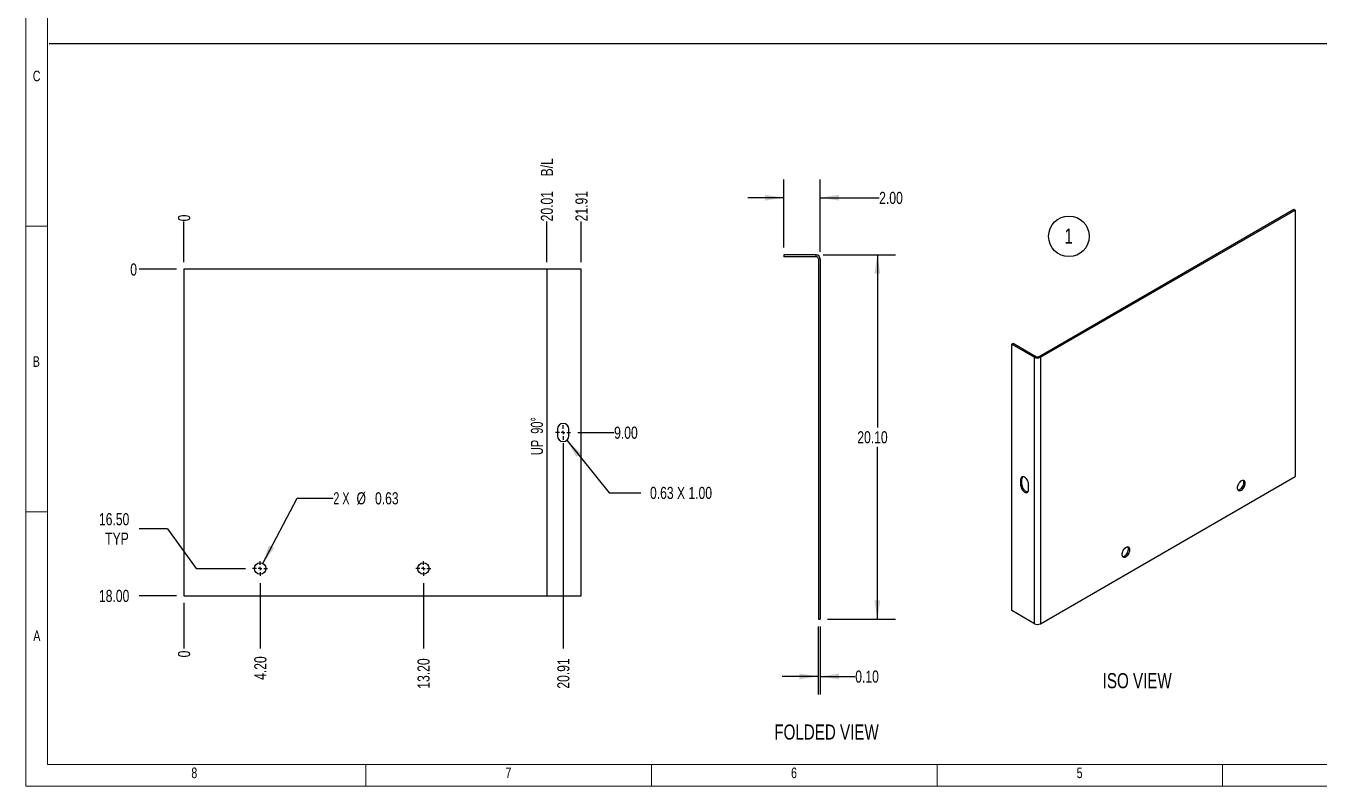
# Model space of a CAD drawing. Header units: inches. Extents: x 0 to 132, y 0 to 93.
# Drawn here: x 0.1 to 71.5, y 0.1 to 42.1 of the extents above; entities that cross this region are included whole.
import ezdxf

# ---------------------------------------------------------------- set-up
doc = ezdxf.new("R2010")
doc.units = ezdxf.units.IN
doc.header["$LTSCALE"] = 8
doc.header["$MEASUREMENT"] = 0
doc.layers.add('FORMAT', color=7, linetype='Continuous')
doc.styles.add('SLDTEXTSTYLE0', font='TXT', dxfattribs={"width": 0.75})
doc.styles.add('SLDTEXTSTYLE4', font='TXT', dxfattribs={"width": 0.666667})
doc.styles.add('SLDTEXTSTYLE5', font='TXT', dxfattribs={"width": 0.678571})
doc.dimstyles.new('SLDDIMSTYLE10', dxfattribs={"dimtxt": 0.679688, "dimasz": 1.04, "dimexe": 0, "dimexo": 0.0625, "dimgap": 0.169922, "dimtad": 0, "dimtih": 1, "dimtoh": 1, "dimrnd": 1e-09, "dimzin": 4, "dimdsep": 46, "dimtxsty": 'SLDTEXTSTYLE0', "dimblk1": 'NONE', "dimblk2": 'NONE', "dimsah": 1, "dimcen": 0.09, "dimadec": 0, "dimazin": 1, "dimtfac": 1, "dimtofl": 0, "dimtmove": 0, "dimatfit": 3, "dimldrblk": 'NONE', "dimfxl": 0, "dimfrac": 2, "dimtolj": 1, "dimtzin": 12, "dimarcsym": 0})
doc.dimstyles.new('SLDDIMSTYLE11', dxfattribs={"dimtxt": 0.679688, "dimasz": 1.04, "dimexe": 0, "dimexo": 0.0625, "dimgap": 0.169922, "dimtad": 0, "dimtih": 1, "dimtoh": 1, "dimrnd": 1e-09, "dimzin": 12, "dimdsep": 46, "dimtxsty": 'SLDTEXTSTYLE0', "dimblk1": 'NONE', "dimblk2": 'NONE', "dimsah": 1, "dimcen": 0.09, "dimadec": 0, "dimazin": 3, "dimtfac": 1, "dimtofl": 0, "dimtmove": 0, "dimatfit": 3, "dimldrblk": 'NONE', "dimfxl": 0, "dimfrac": 2, "dimtolj": 1, "dimtzin": 12, "dimarcsym": 0})
doc.dimstyles.new('SLDDIMSTYLE12', dxfattribs={"dimtxt": 0.679688, "dimasz": 1.04, "dimexe": 0, "dimexo": 0.0625, "dimgap": 0.169922, "dimtad": 0, "dimtih": 1, "dimtoh": 1, "dimrnd": 1e-09, "dimzin": 12, "dimdsep": 46, "dimtxsty": 'SLDTEXTSTYLE0', "dimblk1": 'NONE', "dimblk2": 'NONE', "dimsah": 1, "dimcen": 0.09, "dimadec": 0, "dimazin": 3, "dimtfac": 1, "dimtofl": 0, "dimtmove": 0, "dimatfit": 3, "dimldrblk": 'NONE', "dimfxl": 0, "dimfrac": 2, "dimtolj": 1, "dimtzin": 12, "dimarcsym": 0})
doc.dimstyles.new('SLDDIMSTYLE13', dxfattribs={"dimtxt": 0.679688, "dimasz": 1.04, "dimexe": 0, "dimexo": 0.0625, "dimgap": 0.169922, "dimtad": 0, "dimtih": 1, "dimtoh": 1, "dimrnd": 1e-09, "dimdsep": 46, "dimtxsty": 'SLDTEXTSTYLE0', "dimsah": 1, "dimcen": 0, "dimadec": 0, "dimazin": 2, "dimtfac": 1, "dimtofl": 0, "dimtmove": 0, "dimatfit": 3, "dimfxl": 0, "dimfrac": 2, "dimtolj": 1, "dimtzin": 12, "dimarcsym": 0})
doc.dimstyles.new('SLDDIMSTYLE5', dxfattribs={"dimtxt": 0.679688, "dimasz": 1.04, "dimexe": 0, "dimexo": 0.0625, "dimgap": 0.169922, "dimtad": 0, "dimtih": 1, "dimtoh": 1, "dimrnd": 1e-09, "dimzin": 4, "dimdsep": 46, "dimtxsty": 'SLDTEXTSTYLE0', "dimsah": 1, "dimcen": 0.09, "dimadec": 0, "dimazin": 1, "dimtfac": 1, "dimtmove": 0, "dimatfit": 0, "dimfxl": 0, "dimfrac": 2, "dimtolj": 1, "dimtzin": 12, "dimarcsym": 0})
doc.dimstyles.new('SLDDIMSTYLE6', dxfattribs={"dimtxt": 0.679688, "dimasz": 1.04, "dimexe": 0, "dimexo": 0.0625, "dimgap": 0.169922, "dimtad": 0, "dimtih": 1, "dimtoh": 1, "dimrnd": 1e-09, "dimzin": 4, "dimdsep": 46, "dimtxsty": 'SLDTEXTSTYLE0', "dimsah": 1, "dimcen": 0.09, "dimadec": 0, "dimazin": 1, "dimtfac": 1, "dimtofl": 0, "dimtmove": 0, "dimatfit": 3, "dimfxl": 0, "dimfrac": 2, "dimtolj": 1, "dimtzin": 12, "dimarcsym": 0})
doc.dimstyles.new('SLDDIMSTYLE7', dxfattribs={"dimtxt": 0.679688, "dimasz": 1.04, "dimexe": 0, "dimexo": 0.0625, "dimgap": 0.169922, "dimtad": 0, "dimtih": 1, "dimtoh": 1, "dimrnd": 1e-09, "dimzin": 0, "dimdsep": 46, "dimtxsty": 'SLDTEXTSTYLE0', "dimsah": 1, "dimcen": 0.09, "dimadec": 0, "dimazin": 0, "dimtfac": 1, "dimtmove": 0, "dimatfit": 0, "dimfxl": 0, "dimfrac": 2, "dimtolj": 1, "dimtzin": 12, "dimarcsym": 0})
doc.dimstyles.new('SLDDIMSTYLE8', dxfattribs={"dimtxt": 0.679688, "dimasz": 1.04, "dimexe": 0, "dimexo": 0.0625, "dimgap": 0.169922, "dimtad": 0, "dimtih": 1, "dimtoh": 1, "dimdec": 0, "dimrnd": 1e-09, "dimdsep": 46, "dimtxsty": 'SLDTEXTSTYLE0', "dimblk1": 'NONE', "dimblk2": 'NONE', "dimsah": 1, "dimcen": 0.09, "dimadec": 0, "dimazin": 2, "dimtfac": 1, "dimtdec": 0, "dimtofl": 0, "dimtmove": 0, "dimatfit": 3, "dimldrblk": 'NONE', "dimfxl": 0, "dimfrac": 2, "dimtolj": 1, "dimtzin": 12, "dimarcsym": 0})
doc.dimstyles.new('SLDDIMSTYLE9', dxfattribs={"dimtxt": 0.679688, "dimasz": 1.04, "dimexe": 0, "dimexo": 0.0625, "dimgap": 0.169922, "dimtad": 0, "dimtih": 1, "dimtoh": 1, "dimrnd": 1e-09, "dimzin": 4, "dimdsep": 46, "dimtxsty": 'SLDTEXTSTYLE0', "dimblk1": 'NONE', "dimblk2": 'NONE', "dimsah": 1, "dimcen": 0.09, "dimadec": 0, "dimazin": 1, "dimtfac": 1, "dimtofl": 0, "dimtmove": 0, "dimatfit": 3, "dimldrblk": 'NONE', "dimfxl": 0, "dimfrac": 2, "dimtolj": 1, "dimtzin": 12, "dimarcsym": 0})

# ---------------------------------------------------------------- blocks, each defined once
blk = doc.blocks.new('Drawing View5')
at = {"color": 7, "linetype": 'Continuous', "lineweight": 25}
for p, q in [((-1.8954, 0.2296), (-1.8954, 0.125)), ((-0.125, 0.2296), (-1.8954, 0.2296)), ((-0.125, 0.125), (-1.8954, 0.125)), ((-0.125, 0.125), (-0.125, 0.2296)), ((0, 0), (0.1046, 0)), ((0, 0), (0, -19.8704)), ((0.1046, 0), (0.1046, -19.8704)), ((0, -19.8704), (0.1046, -19.8704))]:
    blk.add_line(p, q, dxfattribs=at)
for radius in [0.2296, 0.125]:
    blk.add_arc((-0.125, 0), radius, 0, 90, dxfattribs=at)
blk = doc.blocks.new('_D_8')
at = {"layer": 'FORMAT'}
for p, q in [((41.953, 29.85), (41.953, 33.599)), ((43.953, 29.62), (43.953, 33.599)), ((41.953, 32.599), (39.953, 32.599)), ((43.953, 32.599), (47.204, 32.599))]:
    blk.add_line(p, q, dxfattribs=at)
for points in [[(41.953, 32.599), (40.913, 32.759), (40.913, 32.439)], [(43.953, 32.599), (44.993, 32.439), (44.993, 32.759)]]:
    blk.add_solid(points, dxfattribs=at)
at = {"layer": 'FORMAT', "insert": (47.204, 32.922), "char_height": 0.6667, "attachment_point": 1, "style": 'SLDTEXTSTYLE0'}
blk.add_mtext('2.00', dxfattribs=at)
blk = doc.blocks.new('_D_9')
at = {"layer": 'FORMAT'}
for p, q in [((44.123, 29.45), (48.102, 29.45)), ((47.102, 29.45), (47.102, 19.936)), ((47.102, 9.35), (47.102, 18.863)), ((44.353, 9.35), (48.102, 9.35))]:
    blk.add_line(p, q, dxfattribs=at)
for points in [[(47.102, 29.45), (46.942, 28.41), (47.262, 28.41)], [(47.102, 9.35), (47.262, 10.39), (46.942, 10.39)]]:
    blk.add_solid(points, dxfattribs=at)
at = {"layer": 'FORMAT', "insert": (45.998, 19.723), "char_height": 0.6667, "attachment_point": 1, "style": 'SLDTEXTSTYLE0'}
blk.add_mtext('20.10', dxfattribs=at)
blk = doc.blocks.new('_D_10')
at = {"layer": 'FORMAT'}
for p, q in [((43.848, 8.95), (43.848, 5.2)), ((43.953, 8.95), (43.953, 5.2)), ((43.848, 6.2), (41.848, 6.2)), ((43.953, 6.2), (45.884, 6.2))]:
    blk.add_line(p, q, dxfattribs=at)
for points in [[(43.848, 6.2), (42.808, 6.36), (42.808, 6.04)], [(43.953, 6.2), (44.993, 6.04), (44.993, 6.36)]]:
    blk.add_solid(points, dxfattribs=at)
at = {"layer": 'FORMAT', "insert": (45.884, 6.523), "char_height": 0.6667, "attachment_point": 1, "style": 'SLDTEXTSTYLE0'}
blk.add_mtext('0.10', dxfattribs=at)
blk = doc.blocks.new('Drawing View6')
at = {"color": 7, "linetype": 'Continuous', "lineweight": 25}
for p, q in [((-4.5171, 16.5), (-4.5171, -1.5)), ((17.3954, 16.5), (-4.5171, 16.5)), ((17.3954, -1.5), (17.3954, 16.5)), ((16.0829, 7.6875), (16.0829, 7.3125)), ((16.7079, 7.3125), (16.7079, 7.6875)), ((-4.5171, -1.5), (17.3954, -1.5))]:
    blk.add_line(p, q, dxfattribs=at)
for centre in [(-0.3125, 0), (8.6875, 0)]:
    blk.add_circle(centre, 0.3125, dxfattribs=at)
for centre, start, end in [((16.3954, 7.6875), 0, 180), ((16.3954, 7.3125), 180, 0)]:
    blk.add_arc(centre, 0.3125, start, end, dxfattribs=at)
blk = doc.blocks.new('_D_11')
at = {"layer": 'FORMAT'}
blk.add_line((8.463, 28.651), (6.391, 28.651), dxfattribs=at)
at = {"layer": 'FORMAT', "insert": (5.906, 28.974), "char_height": 0.667, "attachment_point": 1, "style": 'SLDTEXTSTYLE0'}
blk.add_mtext('0', dxfattribs=at)
blk = doc.blocks.new('_None')
blk = doc.blocks.new('_D_12')
at = {"layer": 'FORMAT'}
blk.add_line((30.588, 19.651), (32.588, 19.651), dxfattribs=at)
at = {"layer": 'FORMAT', "insert": (32.588, 19.974), "char_height": 0.6667, "attachment_point": 1, "style": 'SLDTEXTSTYLE0'}
blk.add_mtext('9.00', dxfattribs=at)
blk = doc.blocks.new('_D_13')
at = {"layer": 'FORMAT'}
for p, q in [((7.966, 14.343), (6.391, 14.343)), ((7.966, 14.343), (9.541, 12.151)), ((9.541, 12.151), (12.255, 12.151))]:
    blk.add_line(p, q, dxfattribs=at)
at = {"layer": 'FORMAT', "char_height": 0.6667, "attachment_point": 1, "style": 'SLDTEXTSTYLE0'}
for s, insert in [('16.50', (4.181, 15.203)), ('TYP', (4.525, 14.13))]:
    blk.add_mtext(s, dxfattribs=dict(at, insert=insert))
blk = doc.blocks.new('_D_14')
at = {"layer": 'FORMAT'}
blk.add_line((8.463, 10.651), (6.391, 10.651), dxfattribs=at)
at = {"layer": 'FORMAT', "insert": (4.181, 10.974), "char_height": 0.6667, "attachment_point": 1, "style": 'SLDTEXTSTYLE0'}
blk.add_mtext('18.00', dxfattribs=at)
blk = doc.blocks.new('_D_15')
at = {"layer": 'FORMAT'}
blk.add_line((8.863, 29.051), (8.863, 31.295), dxfattribs=at)
at = {"layer": 'FORMAT', "insert": (8.54, 31.295), "char_height": 0.667, "attachment_point": 1, "rotation": 90, "style": 'SLDTEXTSTYLE0'}
blk.add_mtext('0', dxfattribs=at)
blk = doc.blocks.new('_D_16')
at = {"layer": 'FORMAT'}
blk.add_line((28.87, 29.051), (28.87, 31.295), dxfattribs=at)
at = {"layer": 'FORMAT', "char_height": 0.6667, "attachment_point": 1, "rotation": 90, "style": 'SLDTEXTSTYLE0'}
for s, insert in [('B/L', (28.547, 33.775)), ('20.01', (28.547, 31.295))]:
    blk.add_mtext(s, dxfattribs=dict(at, insert=insert))
blk = doc.blocks.new('_D_17')
at = {"layer": 'FORMAT'}
blk.add_line((30.776, 29.051), (30.776, 31.295), dxfattribs=at)
at = {"layer": 'FORMAT', "insert": (30.453, 31.295), "char_height": 0.6667, "attachment_point": 1, "rotation": 90, "style": 'SLDTEXTSTYLE0'}
blk.add_mtext('21.91', dxfattribs=at)
blk = doc.blocks.new('_D_18')
at = {"layer": 'FORMAT'}
blk.add_line((8.863, 10.251), (8.863, 7.734), dxfattribs=at)
at = {"layer": 'FORMAT', "insert": (8.54, 7.249), "char_height": 0.667, "attachment_point": 1, "rotation": 90, "style": 'SLDTEXTSTYLE0'}
blk.add_mtext('0', dxfattribs=at)
blk = doc.blocks.new('_D_19')
at = {"layer": 'FORMAT'}
blk.add_line((13.068, 11.338), (13.068, 7.734), dxfattribs=at)
at = {"layer": 'FORMAT', "insert": (12.745, 6.009), "char_height": 0.6667, "attachment_point": 1, "rotation": 90, "style": 'SLDTEXTSTYLE0'}
blk.add_mtext('4.20', dxfattribs=at)
blk = doc.blocks.new('_D_20')
at = {"layer": 'FORMAT'}
blk.add_line((22.068, 11.338), (22.068, 7.734), dxfattribs=at)
at = {"layer": 'FORMAT', "insert": (21.745, 5.524), "char_height": 0.6667, "attachment_point": 1, "rotation": 90, "style": 'SLDTEXTSTYLE0'}
blk.add_mtext('13.20', dxfattribs=at)
blk = doc.blocks.new('_D_21')
at = {"layer": 'FORMAT'}
blk.add_line((29.776, 19.063), (29.776, 7.734), dxfattribs=at)
at = {"layer": 'FORMAT', "insert": (29.453, 5.524), "char_height": 0.6667, "attachment_point": 1, "rotation": 90, "style": 'SLDTEXTSTYLE0'}
blk.add_mtext('20.91', dxfattribs=at)
blk = doc.blocks.new('_D_22')
at = {"layer": 'FORMAT'}
for p, q in [((13.213, 12.427), (15.104, 16.032)), ((15.104, 16.032), (17.104, 16.032))]:
    blk.add_line(p, q, dxfattribs=at)
blk.add_solid([(13.213, 12.427), (13.838, 13.274), (13.555, 13.423)], dxfattribs=at)
at = {"layer": 'FORMAT', "char_height": 0.6667, "attachment_point": 1}
for s, insert, style in [('2 X', (17.104, 16.355), 'SLDTEXTSTYLE4'), ('%%c', (18.383, 16.355), 'SLDTEXTSTYLE0'), ('0.63', (19.402, 16.355), 'SLDTEXTSTYLE0')]:
    blk.add_mtext(s, dxfattribs=dict(at, insert=insert, style=style))
blk = doc.blocks.new('SW_RADIAL_DIMENSION_0')
at = {"layer": 'FORMAT', "color": 0}
for p, q in [((-4.594, 3.427), (-2.25, 0.536)), ((-2.25, 0.536), (-0.5, 0.536))]:
    blk.add_line(p, q, dxfattribs=at)
blk.add_solid([(-4.594, 3.427), (-4.063, 2.519), (-3.815, 2.72)], dxfattribs=at)
at = {"layer": 'FORMAT', "color": 0, "insert": (0, 0.859), "char_height": 0.66667, "attachment_point": 1, "style": 'SLDTEXTSTYLE0'}
blk.add_mtext('0.63 X 1.00', dxfattribs=at)
blk = doc.blocks.new('SW_CENTERMARKSYMBOL_0')
at = {"layer": 'FORMAT', "color": 0, "linetype": 'Continuous'}
for p, q in [((-0.2, 0), (-0.4125, 0)), ((0, 0), (-0.1, 0)), ((0, 0.2), (0, 0.4125)), ((0, 0), (0, 0.1)), ((0, 0), (0, -0.1)), ((0, 0), (0.1, 0)), ((0.2, 0), (0.4125, 0)), ((0, -0.2), (0, -0.4125))]:
    blk.add_line(p, q, dxfattribs=at)
blk = doc.blocks.new('SW_CENTERMARKSYMBOL_1')
at = {"layer": 'FORMAT', "color": 0, "linetype": 'Continuous'}
for p, q in [((-0.2, 0), (-0.4125, 0)), ((0, 0), (-0.1, 0)), ((0, 0.2), (0, 0.4125)), ((0, 0), (0, 0.1)), ((0, 0), (0, -0.1)), ((0, 0), (0.1, 0)), ((0.2, 0), (0.4125, 0)), ((0, -0.2), (0, -0.4125))]:
    blk.add_line(p, q, dxfattribs=at)
blk = doc.blocks.new('SW_CENTERMARKSYMBOL_2')
at = {"layer": 'FORMAT', "color": 0, "linetype": 'Continuous'}
for p, q in [((-0.2, 0), (-0.4125, 0)), ((0, 0), (-0.1, 0)), ((0, 0.2), (0, 0.4125)), ((0, 0), (0, 0.1)), ((0, 0), (0, -0.1)), ((0, 0), (0.1, 0)), ((0.2, 0), (0.4125, 0)), ((0, -0.2), (0, -0.4125))]:
    blk.add_line(p, q, dxfattribs=at)
blk = doc.blocks.new('Drawing View7')
at = {"color": 7, "linetype": 'Continuous', "lineweight": 25}
for p, q in [((-0.074, 14.74), (13.977, 22.852)), ((13.977, 22.852), (14.05, 22.809)), ((0, 14.698), (14.05, 22.809)), ((14.05, 22.809), (14.05, 8.111)), ((-1.577, 15.42), (-1.503, 15.463)), ((-1.577, 15.42), (-0.325, 14.698)), ((-1.577, 0.723), (-1.577, 15.42)), ((-1.503, 15.463), (-0.251, 14.74)), ((-0.251, 14.74), (-0.325, 14.698)), ((-0.325, 0), (-0.325, 14.698)), ((-0.074, 14.74), (0, 14.698)), ((0, 14.698), (0, 0)), ((-1.016, 7.987), (-1.09, 7.944)), ((-1.09, 7.944), (-1.09, 7.638)), ((-1.016, 7.681), (-1.016, 7.987)), ((0, 0), (14.05, 8.111)), ((-1.016, 7.681), (-1.09, 7.638)), ((-0.648, 7.383), (-0.648, 7.689)), ((-0.325, 0), (-1.577, 0.723))]:
    blk.add_line(p, q, dxfattribs=at)
at = {"color": 7, "linetype": 'Continuous', "lineweight": 25, "flags": 128}
for points in [[(-0.648, 7.689), (-0.654, 7.749), (-0.67, 7.812), (-0.697, 7.876), (-0.732, 7.936), (-0.774, 7.991), (-0.82, 8.037), (-0.869, 8.072), (-0.919, 8.094), (-0.965, 8.102), (-1.007, 8.095), (-1.042, 8.075), (-1.069, 8.042), (-1.085, 7.998), (-1.09, 7.944)], [(11.298, 7.747), (11.293, 7.799), (11.278, 7.843), (11.253, 7.876), (11.22, 7.897), (11.181, 7.905), (11.137, 7.9), (11.089, 7.881), (11.042, 7.851), (10.996, 7.809), (10.953, 7.759), (10.917, 7.703), (10.888, 7.642), (10.868, 7.58), (10.858, 7.52), (10.858, 7.465), (10.868, 7.417), (10.888, 7.379), (10.917, 7.352), (10.953, 7.337), (10.996, 7.335), (11.042, 7.347), (11.089, 7.372), (11.137, 7.408), (11.181, 7.454), (11.22, 7.508), (11.253, 7.567), (11.278, 7.628), (11.293, 7.689), (11.298, 7.747)], [(10.889, 7.378), (10.9, 7.377), (10.944, 7.382), (10.991, 7.401), (11.039, 7.431), (11.085, 7.473), (11.127, 7.523), (11.164, 7.579), (11.193, 7.64), (11.213, 7.702), (11.223, 7.762), (11.223, 7.817), (11.213, 7.865), (11.193, 7.903), (11.192, 7.904)], [(-1.09, 7.638), (-1.085, 7.578), (-1.069, 7.514), (-1.042, 7.451), (-1.007, 7.39), (-0.965, 7.336), (-0.919, 7.29), (-0.869, 7.255), (-0.82, 7.233), (-0.774, 7.225), (-0.732, 7.231), (-0.697, 7.251), (-0.67, 7.285), (-0.654, 7.329), (-0.648, 7.383)], [(-0.681, 7.269), (-0.7, 7.268), (-0.746, 7.276), (-0.795, 7.298), (-0.845, 7.333), (-0.891, 7.378), (-0.933, 7.433), (-0.968, 7.494), (-0.995, 7.557), (-1.011, 7.621), (-1.016, 7.681)], [(4.934, 4.073), (4.929, 4.125), (4.914, 4.169), (4.889, 4.202), (4.856, 4.223), (4.817, 4.231), (4.773, 4.226), (4.725, 4.208), (4.678, 4.177), (4.632, 4.136), (4.589, 4.085), (4.553, 4.029), (4.524, 3.968), (4.504, 3.906), (4.494, 3.847), (4.494, 3.791), (4.504, 3.743), (4.524, 3.705), (4.553, 3.678), (4.589, 3.663), (4.632, 3.662), (4.678, 3.673), (4.725, 3.698), (4.773, 3.734), (4.817, 3.78), (4.856, 3.834), (4.889, 3.893), (4.914, 3.954), (4.929, 4.016), (4.934, 4.073)], [(4.525, 3.704), (4.536, 3.703), (4.58, 3.709), (4.628, 3.727), (4.675, 3.757), (4.721, 3.799), (4.763, 3.849), (4.8, 3.906), (4.829, 3.966), (4.849, 4.028), (4.859, 4.088), (4.859, 4.143), (4.849, 4.191), (4.829, 4.229), (4.828, 4.23)]]:
    blk.add_lwpolyline(points, dxfattribs=at)
at = {"color": 7, "linetype": 'Continuous', "lineweight": 25}
for centre, radius, start, end in [((-0.162, 15.011), 0.353, 242.60967, 297.39033), ((-0.162, 14.911), 0.192, 242.60967, 297.39033), ((-0.835, 7.997), 0.182, 145.22622, 183.24772), ((-0.162, 0.313), 0.353, 242.60967, 297.39033)]:
    blk.add_arc(centre, radius, start, end, dxfattribs=at)
blk = doc.blocks.new('SW_NOTE_0_6')
at = {"layer": 'FORMAT', "color": 0}
blk.add_circle((0.303, 0.648), 1.12, dxfattribs=at)
at = {"layer": 'FORMAT', "color": 0, "insert": (0.286, 1.074), "char_height": 0.833, "attachment_point": 2, "style": 'SLDTEXTSTYLE0'}
blk.add_mtext('1', dxfattribs=at)

msp = doc.modelspace()

# ---------------------------------------------------------------- linework, layer by layer
at = {"color": 7, "linetype": 'Continuous', "lineweight": 18}
for p, q in [((0.1496, 0.1496), (0.1496, 93.3937)), ((1.3496, 1.3496), (1.3496, 92.1937)), ((1.3496, 31.0236), (0.1496, 31.0236)), ((1.3496, 15.2756), (0.1496, 15.2756)), ((130.9339, 1.3496), (1.3496, 1.3496)), ((18.8976, 1.3496), (18.8976, 0.1496)), ((34.6457, 1.3496), (34.6457, 0.1496)), ((50.3937, 1.3496), (50.3937, 0.1496)), ((66.1417, 0.3893), (66.1417, 1.3499)), ((66.1417, 1.3496), (66.1417, 0.1496)), ((132.1339, 0.1496), (0.1496, 0.1496))]:
    msp.add_line(p, q, dxfattribs=at)
at = {"color": 7, "linetype": 'Continuous'}
msp.add_line((28.8696, 28.6507), (28.8696, 10.6507), dxfattribs=at)
at = {"layer": 'FORMAT'}
msp.add_line((1.4356, 41.1016), (73.8757, 41.1016), dxfattribs=at)

# ---------------------------------------------------------------- block references
at = {"color": 7, "linetype": 'Continuous', "lineweight": 25}
for name, p in [('Drawing View7', (56.0931, 9.1079)), ('Drawing View5', (43.8482, 29.2202)), ('Drawing View6', (13.3805, 12.1507))]:
    msp.add_blockref(name, p, dxfattribs=at)
at = {"layer": 'FORMAT'}
for name, p in [('SW_NOTE_0_6', (57.3643, 29.8205)), ('SW_RADIAL_DIMENSION_0', (34.5669, 15.7933))]:
    msp.add_blockref(name, p, dxfattribs=at)
at = {"layer": 'FORMAT', "linetype": 'Continuous'}
for name, p in [('SW_CENTERMARKSYMBOL_2', (29.7759, 19.6507)), ('SW_CENTERMARKSYMBOL_0', (13.068, 12.1507)), ('SW_CENTERMARKSYMBOL_1', (22.068, 12.1507))]:
    msp.add_blockref(name, p, dxfattribs=at)

# ---------------------------------------------------------------- texts
at = {"color": 7, "linetype": 'Continuous', "lineweight": 0, "char_height": 0.5833, "style": 'SLDTEXTSTYLE0'}
for s, insert, attachment_point in [('C', (0.5327, 39.6021), 1), ('B', (0.5324, 23.8541), 1), ('A', (0.5609, 8.7329), 1), ('8', (9.4371, 1.1741), 2), ('7', (26.7599, 1.1741), 2), ('6', (42.5079, 1.1741), 2), ('5', (58.256, 1.1741), 2)]:
    msp.add_mtext(s, dxfattribs=dict(at, insert=insert, attachment_point=attachment_point))
at = {"color": 7, "linetype": 'Continuous', "lineweight": 0, "insert": (27.996, 19.4511), "char_height": 0.66667, "attachment_point": 2, "rotation": 90, "style": 'SLDTEXTSTYLE5'}
msp.add_mtext('UP  90°', dxfattribs=at)
at = {"layer": 'FORMAT', "attachment_point": 1, "style": 'SLDTEXTSTYLE0'}
for s, insert, char_height in [('ISO VIEW', (59.5279, 6.3813), 0.83333), ('FOLDED VIEW', (41.4208, 3.5487), 0.833333)]:
    msp.add_mtext(s, dxfattribs=dict(at, insert=insert, char_height=char_height))

# ---------------------------------------------------------------- dimensions: what is measured, and where the dimension line sits
at = {"layer": 'FORMAT'}
for feature_location, offset, dtype, text, dimstyle, picture, middle in [((28.8696, 28.6507), (0, 2.6439), 1, '<> B/L', 'SLDDIMSTYLE11', '_D_16', (28.8696, 33.1909)), ((12.6555, 12.1507), (-6.2645, 2.1925), 0, '<>\\PTYP', 'SLDDIMSTYLE10', '_D_13', (5.286, 14.3432))]:
    dim = msp.add_ordinate_dim(feature_location=feature_location, offset=offset, dtype=dtype, origin=(8.8634, 28.6507), text=text, dimstyle=dimstyle, dxfattribs=at)
    dim.commit()
    dim.dimension.update_dxf_attribs({"geometry": picture, "text_midpoint": middle})
for feature_location, offset, dtype, origin, dimstyle, picture, middle in [((30.7759, 28.6507), (0, 2.6439), 1, (8.8634, 28.6507), 'SLDDIMSTYLE12', '_D_17', (30.7759, 32.3996)), ((8.8633591243, 28.6507198386), (0, 2.6439115874), 1, (8.8633591243, 28.6507198386), 'SLDDIMSTYLE8', '_D_15', (8.8633591243, 31.5372240169)), ((8.8634, 10.6507), (-2.4724, 0), 0, (8.8634, 28.6507), 'SLDDIMSTYLE9', '_D_14', (5.286, 10.6507)), ((8.8633591243, 28.6507198386), (-2.4724462776, 0), 0, (8.8633591243, 28.6507198386), 'SLDDIMSTYLE8', '_D_11', (6.1483202559, 28.6507198386)), ((30.1884, 19.6507), (2.3999, 0), 0, (8.8634, 28.6507), 'SLDDIMSTYLE9', '_D_12', (33.4506, 19.6507)), ((29.7759, 19.4632), (0, -11.7294), 1, (8.8634, 10.6507), 'SLDDIMSTYLE12', '_D_21', (29.7759, 6.6289)), ((13.068, 11.7382), (0, -4.0044), 1, (8.8634, 10.6507), 'SLDDIMSTYLE9', '_D_19', (13.068, 6.8715)), ((22.068, 11.7382), (0, -4.0044), 1, (8.8634, 10.6507), 'SLDDIMSTYLE9', '_D_20', (22.068, 6.6289)), ((8.8633591243, 10.6507198386), (0, -2.9168857116), 1, (8.8633591243, 10.6507198386), 'SLDDIMSTYLE8', '_D_18', (8.8633591243, 7.4912415362))]:
    dim = msp.add_ordinate_dim(feature_location=feature_location, offset=offset, dtype=dtype, origin=origin, dimstyle=dimstyle, dxfattribs=at)
    dim.commit()
    dim.dimension.update_dxf_attribs({"geometry": picture, "text_midpoint": middle})
dim = msp.add_linear_dim(base=(43.9528, 32.5994), p1=(41.9528, 29.4498), p2=(43.9528, 29.2202), dimstyle='SLDDIMSTYLE5', dxfattribs=at)
dim.commit()
dim.dimension.update_dxf_attribs({"geometry": '_D_8', "text_midpoint": (48.0662, 32.5994), "dimtype": 160})
for base, p1, angle, dimstyle, picture, middle in [((47.1025, 9.3498), (43.7232, 29.4498), 90, 'SLDDIMSTYLE6', '_D_9', (47.1025, 19.3998)), ((43.9528, 6.2002), (43.8482, 9.3498), 0, 'SLDDIMSTYLE7', '_D_10', (46.7459, 6.2002))]:
    dim = msp.add_linear_dim(base=base, p1=p1, p2=(43.9528, 9.3498), angle=angle, dimstyle=dimstyle, dxfattribs=at)
    dim.commit()
    dim.dimension.update_dxf_attribs({"geometry": picture, "text_midpoint": middle, "dimtype": 160})
dim = msp.add_diameter_dim_2p(p1=(12.92279, 11.87399), p2=(13.21313, 12.42745), text='2 X<>', dimstyle='SLDDIMSTYLE13', dxfattribs=at)
dim.commit()
dim.dimension.update_dxf_attribs({"geometry": '_D_22', "text_midpoint": (19.11545, 16.0319), "dimtype": 163})

doc.saveas('drawing.dxf')
